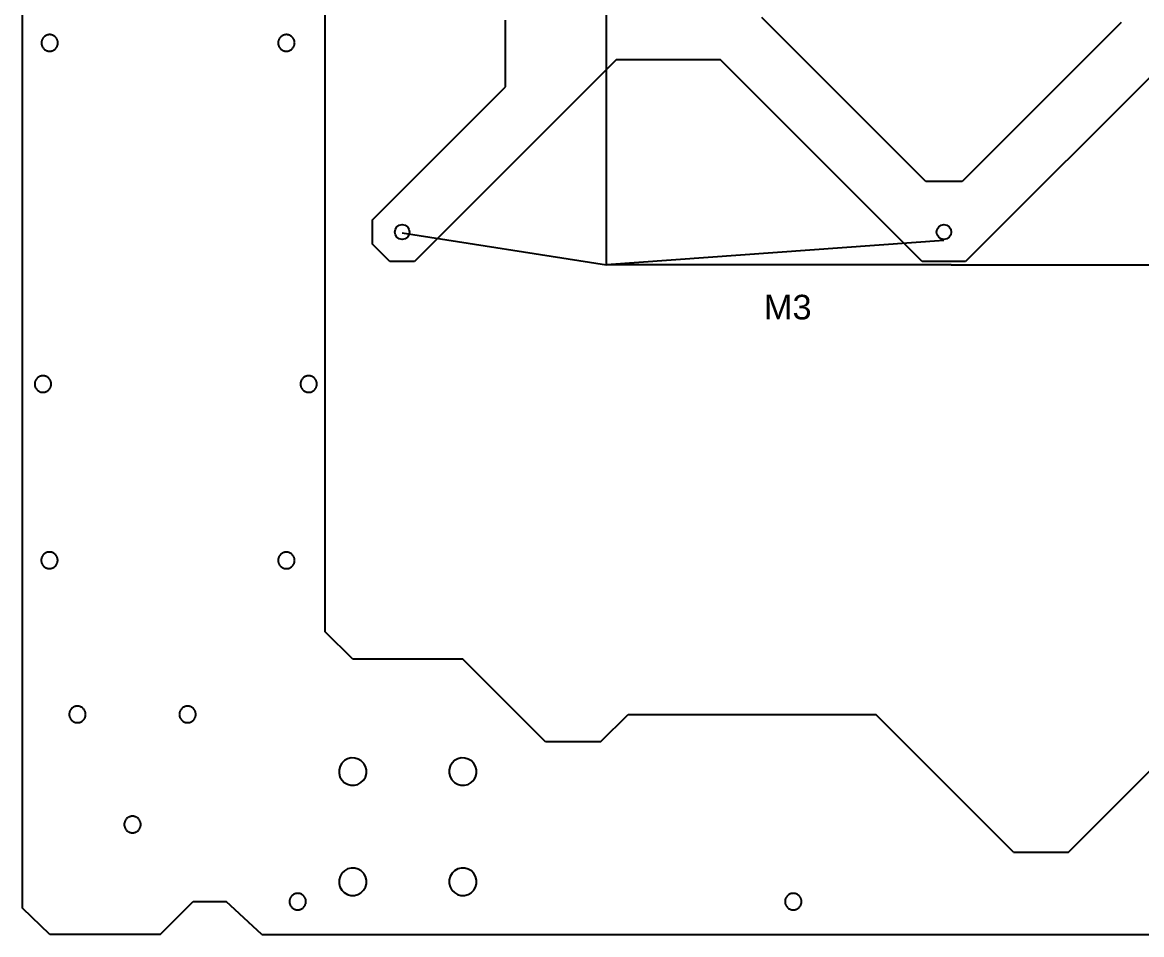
# Model space of a CAD drawing. Header units: millimetres. Extents: x -207 to 207, y -207 to 207.
# Drawn here: x -206.8 to 20.4, y -206.8 to -21.6 of the extents above; entities that cross this region are included whole.
import ezdxf

# ---------------------------------------------------------------- set-up
doc = ezdxf.new("R2010")
doc.units = ezdxf.units.MM
doc.layers.get('0').update_dxf_attribs({"true_color": 0xffffff})
doc.layers.add('diry a zavity', color=5, linetype='Continuous', lineweight=25, true_color=0x0000ff)
doc.layers.add('M3', color=3, linetype='Continuous', lineweight=25, true_color=0x00ff00)
doc.styles.add('textstyle12', font='standard')

msp = doc.modelspace()

# ---------------------------------------------------------------- linework, layer by layer
for p, q in [((-206.82, -201.44), (-206.82, 201.23)), ((-145.33, -145.33), (-145.33, 156.51)), ((-108.71, -34.67), (-108.71, -21.16)), ((-23.4, -53.89), (-56.71, -20.57)), ((16.29, -21.59), (-16.03, -53.9)), ((-202.73, -24.91), (-202.79, -25.01)), ((-202.68, -24.82), (-202.73, -24.91)), ((-202.61, -24.73), (-202.68, -24.82)), ((-202.54, -24.65), (-202.61, -24.73)), ((-202.47, -24.57), (-202.54, -24.65)), ((-202.39, -24.49), (-202.47, -24.57)), ((-202.3, -24.42), (-202.39, -24.49)), ((-202.21, -24.36), (-202.3, -24.42)), ((-202.12, -24.3), (-202.21, -24.36)), ((-202.02, -24.25), (-202.12, -24.3)), ((-201.92, -24.2), (-202.02, -24.25)), ((-201.82, -24.16), (-201.92, -24.2)), ((-201.72, -24.13), (-201.82, -24.16)), ((-201.61, -24.11), (-201.72, -24.13)), ((-201.5, -24.09), (-201.61, -24.11)), ((-201.39, -24.08), (-201.5, -24.09)), ((-201.28, -24.07), (-201.39, -24.08)), ((-201.17, -24.08), (-201.28, -24.07)), ((-201.06, -24.09), (-201.17, -24.08)), ((-200.96, -24.11), (-201.06, -24.09)), ((-200.85, -24.13), (-200.96, -24.11)), ((-200.74, -24.16), (-200.85, -24.13)), ((-200.64, -24.2), (-200.74, -24.16)), ((-200.54, -24.25), (-200.64, -24.2)), ((-200.44, -24.3), (-200.54, -24.25)), ((-200.35, -24.36), (-200.44, -24.3)), ((-200.26, -24.42), (-200.35, -24.36)), ((-200.18, -24.49), (-200.26, -24.42)), ((-200.1, -24.57), (-200.18, -24.49)), ((-200.02, -24.65), (-200.1, -24.57)), ((-199.95, -24.73), (-200.02, -24.65)), ((-199.89, -24.82), (-199.95, -24.73)), ((-199.83, -24.91), (-199.89, -24.82)), ((-199.78, -25.01), (-199.83, -24.91)), ((-154.66, -24.91), (-154.72, -25.01)), ((-154.61, -24.82), (-154.66, -24.91)), ((-154.54, -24.73), (-154.61, -24.82)), ((-154.47, -24.65), (-154.54, -24.73)), ((-154.4, -24.57), (-154.47, -24.65)), ((-154.32, -24.49), (-154.4, -24.57)), ((-154.23, -24.42), (-154.32, -24.49)), ((-154.14, -24.36), (-154.23, -24.42)), ((-154.05, -24.3), (-154.14, -24.36)), ((-153.95, -24.25), (-154.05, -24.3)), ((-153.85, -24.2), (-153.95, -24.25)), ((-153.75, -24.16), (-153.85, -24.2)), ((-153.65, -24.13), (-153.75, -24.16)), ((-153.54, -24.11), (-153.65, -24.13)), ((-153.43, -24.09), (-153.54, -24.11)), ((-153.32, -24.08), (-153.43, -24.09)), ((-153.21, -24.07), (-153.32, -24.08)), ((-153.1, -24.08), (-153.21, -24.07)), ((-152.99, -24.09), (-153.1, -24.08)), ((-152.88, -24.11), (-152.99, -24.09)), ((-152.78, -24.13), (-152.88, -24.11)), ((-152.67, -24.16), (-152.78, -24.13)), ((-152.57, -24.2), (-152.67, -24.16)), ((-152.47, -24.25), (-152.57, -24.2)), ((-152.37, -24.3), (-152.47, -24.25)), ((-152.28, -24.36), (-152.37, -24.3)), ((-152.19, -24.42), (-152.28, -24.36)), ((-152.11, -24.49), (-152.19, -24.42)), ((-152.03, -24.57), (-152.11, -24.49)), ((-151.95, -24.65), (-152.03, -24.57)), ((-151.88, -24.73), (-151.95, -24.65)), ((-151.82, -24.82), (-151.88, -24.73)), ((-151.76, -24.91), (-151.82, -24.82)), ((-151.71, -25.01), (-151.76, -24.91)), ((-202.95, -25.53), (-202.96, -25.64)), ((-202.96, -25.64), (-202.96, -25.75)), ((-202.96, -25.75), (-202.96, -25.86)), ((-202.96, -25.86), (-202.95, -25.97)), ((-202.93, -25.42), (-202.95, -25.53)), ((-202.95, -25.97), (-202.93, -26.08)), ((-202.9, -25.32), (-202.93, -25.42)), ((-202.93, -26.08), (-202.9, -26.19)), ((-202.87, -25.21), (-202.9, -25.32)), ((-202.9, -26.19), (-202.87, -26.29)), ((-202.83, -25.11), (-202.87, -25.21)), ((-202.87, -26.29), (-202.83, -26.39)), ((-202.79, -25.01), (-202.83, -25.11)), ((-202.83, -26.39), (-202.79, -26.49)), ((-202.79, -26.49), (-202.73, -26.59)), ((-202.73, -26.59), (-202.68, -26.68)), ((-202.68, -26.68), (-202.61, -26.77)), ((-202.61, -26.77), (-202.54, -26.86)), ((-202.54, -26.86), (-202.47, -26.94)), ((-202.47, -26.94), (-202.39, -27.01)), ((-202.39, -27.01), (-202.3, -27.08)), ((-202.3, -27.08), (-202.21, -27.15)), ((-202.21, -27.15), (-202.12, -27.2)), ((-202.12, -27.2), (-202.02, -27.26)), ((-202.02, -27.26), (-201.92, -27.3)), ((-200.64, -27.3), (-200.54, -27.26)), ((-200.54, -27.26), (-200.44, -27.2)), ((-200.44, -27.2), (-200.35, -27.15)), ((-200.35, -27.15), (-200.26, -27.08)), ((-200.26, -27.08), (-200.18, -27.01)), ((-200.18, -27.01), (-200.1, -26.94)), ((-200.1, -26.94), (-200.02, -26.86)), ((-200.02, -26.86), (-199.95, -26.77)), ((-199.95, -26.77), (-199.89, -26.68)), ((-199.89, -26.68), (-199.83, -26.59)), ((-199.83, -26.59), (-199.78, -26.49)), ((-199.73, -25.11), (-199.78, -25.01)), ((-199.78, -26.49), (-199.73, -26.39)), ((-199.69, -25.21), (-199.73, -25.11)), ((-199.73, -26.39), (-199.69, -26.29)), ((-199.66, -25.32), (-199.69, -25.21)), ((-199.69, -26.29), (-199.66, -26.19)), ((-199.64, -25.42), (-199.66, -25.32)), ((-199.66, -26.19), (-199.64, -26.08)), ((-199.62, -25.53), (-199.64, -25.42)), ((-199.64, -26.08), (-199.62, -25.97)), ((-199.61, -25.64), (-199.62, -25.53)), ((-199.62, -25.97), (-199.61, -25.86)), ((-199.61, -25.75), (-199.61, -25.64)), ((-199.61, -25.86), (-199.61, -25.75)), ((-154.88, -25.64), (-154.89, -25.75)), ((-154.89, -25.75), (-154.88, -25.86)), ((-154.87, -25.53), (-154.88, -25.64)), ((-154.88, -25.86), (-154.87, -25.97)), ((-154.86, -25.42), (-154.87, -25.53)), ((-154.87, -25.97), (-154.86, -26.08)), ((-154.83, -25.32), (-154.86, -25.42)), ((-154.86, -26.08), (-154.83, -26.19)), ((-154.8, -25.21), (-154.83, -25.32)), ((-154.83, -26.19), (-154.8, -26.29)), ((-154.76, -25.11), (-154.8, -25.21)), ((-154.8, -26.29), (-154.76, -26.39)), ((-154.72, -25.01), (-154.76, -25.11)), ((-154.76, -26.39), (-154.72, -26.49)), ((-154.72, -26.49), (-154.66, -26.59)), ((-154.66, -26.59), (-154.61, -26.68)), ((-154.61, -26.68), (-154.54, -26.77)), ((-154.54, -26.77), (-154.47, -26.86)), ((-154.47, -26.86), (-154.4, -26.94)), ((-154.4, -26.94), (-154.32, -27.01)), ((-154.32, -27.01), (-154.23, -27.08)), ((-154.23, -27.08), (-154.14, -27.15)), ((-154.14, -27.15), (-154.05, -27.2)), ((-154.05, -27.2), (-153.95, -27.26)), ((-153.95, -27.26), (-153.85, -27.3)), ((-152.57, -27.3), (-152.47, -27.26)), ((-152.47, -27.26), (-152.37, -27.2)), ((-152.37, -27.2), (-152.28, -27.15)), ((-152.28, -27.15), (-152.19, -27.08)), ((-152.19, -27.08), (-152.11, -27.01)), ((-152.11, -27.01), (-152.03, -26.94)), ((-152.03, -26.94), (-151.95, -26.86)), ((-151.95, -26.86), (-151.88, -26.77)), ((-151.88, -26.77), (-151.82, -26.68)), ((-151.82, -26.68), (-151.76, -26.59)), ((-151.76, -26.59), (-151.71, -26.49)), ((-151.66, -25.11), (-151.71, -25.01)), ((-151.71, -26.49), (-151.66, -26.39)), ((-151.62, -25.21), (-151.66, -25.11)), ((-151.66, -26.39), (-151.62, -26.29)), ((-151.59, -25.32), (-151.62, -25.21)), ((-151.62, -26.29), (-151.59, -26.19)), ((-151.57, -25.42), (-151.59, -25.32)), ((-151.59, -26.19), (-151.57, -26.08)), ((-151.55, -25.53), (-151.57, -25.42)), ((-151.57, -26.08), (-151.55, -25.97)), ((-151.54, -25.64), (-151.55, -25.53)), ((-151.55, -25.97), (-151.54, -25.86)), ((-151.53, -25.75), (-151.54, -25.64)), ((-151.54, -25.86), (-151.53, -25.75)), ((-201.92, -27.3), (-201.82, -27.34)), ((-201.82, -27.34), (-201.72, -27.37)), ((-201.72, -27.37), (-201.61, -27.4)), ((-201.61, -27.4), (-201.5, -27.41)), ((-201.5, -27.41), (-201.39, -27.42)), ((-201.39, -27.42), (-201.28, -27.43)), ((-201.28, -27.43), (-201.17, -27.42)), ((-201.17, -27.42), (-201.06, -27.41)), ((-201.06, -27.41), (-200.96, -27.4)), ((-200.96, -27.4), (-200.85, -27.37)), ((-200.85, -27.37), (-200.74, -27.34)), ((-200.74, -27.34), (-200.64, -27.3)), ((-153.85, -27.3), (-153.75, -27.34)), ((-153.75, -27.34), (-153.65, -27.37)), ((-153.65, -27.37), (-153.54, -27.4)), ((-153.54, -27.4), (-153.43, -27.41)), ((-153.43, -27.41), (-153.32, -27.42)), ((-153.32, -27.42), (-153.21, -27.43)), ((-153.21, -27.43), (-153.1, -27.42)), ((-153.1, -27.42), (-152.99, -27.41)), ((-152.99, -27.41), (-152.88, -27.4)), ((-152.88, -27.4), (-152.78, -27.37)), ((-152.78, -27.37), (-152.67, -27.34)), ((-152.67, -27.34), (-152.57, -27.3)), ((-86.23, -29.16), (-127.23, -70.16)), ((-65.11, -29.16), (-86.23, -29.16)), ((-24.11, -70.16), (-65.11, -29.16)), ((25.69, -29.16), (-15.31, -70.16)), ((-135.71, -61.67), (-108.71, -34.67)), ((-16.03, -53.9), (-23.4, -53.89)), ((-135.71, -66.64), (-135.71, -61.67)), ((-132.2, -70.16), (-135.71, -66.64)), ((-127.23, -70.16), (-132.2, -70.16)), ((-15.31, -70.16), (-24.11, -70.16)), ((-204.3, -94.81), (-204.31, -94.91)), ((-204.31, -94.91), (-204.31, -95.02)), ((-204.31, -95.02), (-204.31, -95.13)), ((-204.31, -95.13), (-204.3, -95.24)), ((-204.28, -94.7), (-204.3, -94.81)), ((-204.3, -95.24), (-204.28, -95.35)), ((-204.26, -94.59), (-204.28, -94.7)), ((-204.28, -95.35), (-204.26, -95.46)), ((-204.22, -94.49), (-204.26, -94.59)), ((-204.19, -94.38), (-204.22, -94.49)), ((-204.14, -94.28), (-204.19, -94.38)), ((-204.09, -94.19), (-204.14, -94.28)), ((-204.03, -94.09), (-204.09, -94.19)), ((-203.97, -94), (-204.03, -94.09)), ((-203.9, -93.92), (-203.97, -94)), ((-203.82, -93.84), (-203.9, -93.92)), ((-203.74, -93.76), (-203.82, -93.84)), ((-203.66, -93.69), (-203.74, -93.76)), ((-203.57, -93.63), (-203.66, -93.69)), ((-203.48, -93.57), (-203.57, -93.63)), ((-203.38, -93.52), (-203.48, -93.57)), ((-203.28, -93.48), (-203.38, -93.52)), ((-203.18, -93.44), (-203.28, -93.48)), ((-203.07, -93.4), (-203.18, -93.44)), ((-202.96, -93.38), (-203.07, -93.4)), ((-202.86, -93.36), (-202.96, -93.38)), ((-202.75, -93.35), (-202.86, -93.36)), ((-202.64, -93.35), (-202.75, -93.35)), ((-202.53, -93.35), (-202.64, -93.35)), ((-202.42, -93.36), (-202.53, -93.35)), ((-202.31, -93.38), (-202.42, -93.36)), ((-202.2, -93.4), (-202.31, -93.38)), ((-202.1, -93.44), (-202.2, -93.4)), ((-202, -93.48), (-202.1, -93.44)), ((-201.9, -93.52), (-202, -93.48)), ((-201.8, -93.57), (-201.9, -93.52)), ((-201.71, -93.63), (-201.8, -93.57)), ((-201.62, -93.69), (-201.71, -93.63)), ((-201.53, -93.76), (-201.62, -93.69)), ((-201.45, -93.84), (-201.53, -93.76)), ((-201.38, -93.92), (-201.45, -93.84)), ((-201.31, -94), (-201.38, -93.92)), ((-201.24, -94.09), (-201.31, -94)), ((-201.18, -94.19), (-201.24, -94.09)), ((-201.13, -94.28), (-201.18, -94.19)), ((-201.09, -94.38), (-201.13, -94.28)), ((-201.05, -94.49), (-201.09, -94.38)), ((-201.02, -94.59), (-201.05, -94.49)), ((-200.99, -94.7), (-201.02, -94.59)), ((-201.02, -95.46), (-200.99, -95.35)), ((-200.97, -94.81), (-200.99, -94.7)), ((-200.99, -95.35), (-200.97, -95.24)), ((-200.96, -94.91), (-200.97, -94.81)), ((-200.97, -95.24), (-200.96, -95.13)), ((-200.96, -95.02), (-200.96, -94.91)), ((-200.96, -95.13), (-200.96, -95.02)), ((-150.35, -94.81), (-150.36, -94.91)), ((-150.36, -94.91), (-150.36, -95.02)), ((-150.36, -95.02), (-150.36, -95.13)), ((-150.36, -95.13), (-150.35, -95.24)), ((-150.33, -94.7), (-150.35, -94.81)), ((-150.35, -95.24), (-150.33, -95.35)), ((-150.31, -94.59), (-150.33, -94.7)), ((-150.33, -95.35), (-150.31, -95.46)), ((-150.27, -94.49), (-150.31, -94.59)), ((-150.23, -94.38), (-150.27, -94.49)), ((-150.19, -94.28), (-150.23, -94.38)), ((-150.14, -94.19), (-150.19, -94.28)), ((-150.08, -94.09), (-150.14, -94.19)), ((-150.02, -94), (-150.08, -94.09)), ((-149.95, -93.92), (-150.02, -94)), ((-149.87, -93.84), (-149.95, -93.92)), ((-149.79, -93.76), (-149.87, -93.84)), ((-149.71, -93.69), (-149.79, -93.76)), ((-149.62, -93.63), (-149.71, -93.69)), ((-149.52, -93.57), (-149.62, -93.63)), ((-149.43, -93.52), (-149.52, -93.57)), ((-149.33, -93.48), (-149.43, -93.52)), ((-149.22, -93.44), (-149.33, -93.48)), ((-149.12, -93.4), (-149.22, -93.44)), ((-149.01, -93.38), (-149.12, -93.4)), ((-148.9, -93.36), (-149.01, -93.38)), ((-148.8, -93.35), (-148.9, -93.36)), ((-148.69, -93.35), (-148.8, -93.35)), ((-148.58, -93.35), (-148.69, -93.35)), ((-148.47, -93.36), (-148.58, -93.35)), ((-148.36, -93.38), (-148.47, -93.36)), ((-148.25, -93.4), (-148.36, -93.38)), ((-148.15, -93.44), (-148.25, -93.4)), ((-148.04, -93.48), (-148.15, -93.44)), ((-147.94, -93.52), (-148.04, -93.48)), ((-147.85, -93.57), (-147.94, -93.52)), ((-147.75, -93.63), (-147.85, -93.57)), ((-147.66, -93.69), (-147.75, -93.63)), ((-147.58, -93.76), (-147.66, -93.69)), ((-147.5, -93.84), (-147.58, -93.76)), ((-147.42, -93.92), (-147.5, -93.84)), ((-147.35, -94), (-147.42, -93.92)), ((-147.29, -94.09), (-147.35, -94)), ((-147.23, -94.19), (-147.29, -94.09)), ((-147.18, -94.28), (-147.23, -94.19)), ((-147.14, -94.38), (-147.18, -94.28)), ((-147.1, -94.49), (-147.14, -94.38)), ((-147.07, -94.59), (-147.1, -94.49)), ((-147.04, -94.7), (-147.07, -94.59)), ((-147.07, -95.46), (-147.04, -95.35)), ((-147.02, -94.81), (-147.04, -94.7)), ((-147.04, -95.35), (-147.02, -95.24)), ((-147.01, -94.91), (-147.02, -94.81)), ((-147.02, -95.24), (-147.01, -95.13)), ((-147.01, -95.02), (-147.01, -94.91)), ((-147.01, -95.13), (-147.01, -95.02)), ((-204.26, -95.46), (-204.22, -95.56)), ((-204.22, -95.56), (-204.19, -95.67)), ((-204.19, -95.67), (-204.14, -95.77)), ((-204.14, -95.77), (-204.09, -95.86)), ((-204.09, -95.86), (-204.03, -95.96)), ((-204.03, -95.96), (-203.97, -96.05)), ((-203.97, -96.05), (-203.9, -96.13)), ((-203.9, -96.13), (-203.82, -96.21)), ((-203.82, -96.21), (-203.74, -96.29)), ((-203.74, -96.29), (-203.66, -96.35)), ((-203.66, -96.35), (-203.57, -96.42)), ((-203.57, -96.42), (-203.48, -96.48)), ((-203.48, -96.48), (-203.38, -96.53)), ((-203.38, -96.53), (-203.28, -96.57)), ((-203.28, -96.57), (-203.18, -96.61)), ((-203.18, -96.61), (-203.07, -96.64)), ((-203.07, -96.64), (-202.96, -96.67)), ((-202.96, -96.67), (-202.86, -96.69)), ((-202.86, -96.69), (-202.75, -96.7)), ((-202.75, -96.7), (-202.64, -96.7)), ((-202.64, -96.7), (-202.53, -96.7)), ((-202.53, -96.7), (-202.42, -96.69)), ((-202.42, -96.69), (-202.31, -96.67)), ((-202.31, -96.67), (-202.2, -96.64)), ((-202.2, -96.64), (-202.1, -96.61)), ((-202.1, -96.61), (-202, -96.57)), ((-202, -96.57), (-201.9, -96.53)), ((-201.9, -96.53), (-201.8, -96.48)), ((-201.8, -96.48), (-201.71, -96.42)), ((-201.71, -96.42), (-201.62, -96.35)), ((-201.62, -96.35), (-201.53, -96.29)), ((-201.53, -96.29), (-201.45, -96.21)), ((-201.45, -96.21), (-201.38, -96.13)), ((-201.38, -96.13), (-201.31, -96.05)), ((-201.31, -96.05), (-201.24, -95.96)), ((-201.24, -95.96), (-201.18, -95.86)), ((-201.18, -95.86), (-201.13, -95.77)), ((-201.13, -95.77), (-201.09, -95.67)), ((-201.09, -95.67), (-201.05, -95.56)), ((-201.05, -95.56), (-201.02, -95.46)), ((-150.31, -95.46), (-150.27, -95.56)), ((-150.27, -95.56), (-150.23, -95.67)), ((-150.23, -95.67), (-150.19, -95.77)), ((-150.19, -95.77), (-150.14, -95.86)), ((-150.14, -95.86), (-150.08, -95.96)), ((-150.08, -95.96), (-150.02, -96.05)), ((-150.02, -96.05), (-149.95, -96.13)), ((-149.95, -96.13), (-149.87, -96.21)), ((-149.87, -96.21), (-149.79, -96.29)), ((-149.79, -96.29), (-149.71, -96.35)), ((-149.71, -96.35), (-149.62, -96.42)), ((-149.62, -96.42), (-149.52, -96.48)), ((-149.52, -96.48), (-149.43, -96.53)), ((-149.43, -96.53), (-149.33, -96.57)), ((-149.33, -96.57), (-149.22, -96.61)), ((-149.22, -96.61), (-149.12, -96.64)), ((-149.12, -96.64), (-149.01, -96.67)), ((-149.01, -96.67), (-148.9, -96.69)), ((-148.9, -96.69), (-148.8, -96.7)), ((-148.8, -96.7), (-148.69, -96.7)), ((-148.69, -96.7), (-148.58, -96.7)), ((-148.58, -96.7), (-148.47, -96.69)), ((-148.47, -96.69), (-148.36, -96.67)), ((-148.36, -96.67), (-148.25, -96.64)), ((-148.25, -96.64), (-148.15, -96.61)), ((-148.15, -96.61), (-148.04, -96.57)), ((-148.04, -96.57), (-147.94, -96.53)), ((-147.94, -96.53), (-147.85, -96.48)), ((-147.85, -96.48), (-147.75, -96.42)), ((-147.75, -96.42), (-147.66, -96.35)), ((-147.66, -96.35), (-147.58, -96.29)), ((-147.58, -96.29), (-147.5, -96.21)), ((-147.5, -96.21), (-147.42, -96.13)), ((-147.42, -96.13), (-147.35, -96.05)), ((-147.35, -96.05), (-147.29, -95.96)), ((-147.29, -95.96), (-147.23, -95.86)), ((-147.23, -95.86), (-147.18, -95.77)), ((-147.18, -95.77), (-147.14, -95.67)), ((-147.14, -95.67), (-147.1, -95.56)), ((-147.1, -95.56), (-147.07, -95.46)), ((-202.34, -129.48), (-202.43, -129.55)), ((-202.25, -129.41), (-202.34, -129.48)), ((-202.16, -129.36), (-202.25, -129.41)), ((-202.06, -129.3), (-202.16, -129.36)), ((-201.96, -129.26), (-202.06, -129.3)), ((-201.86, -129.22), (-201.96, -129.26)), ((-201.76, -129.19), (-201.86, -129.22)), ((-201.65, -129.16), (-201.76, -129.19)), ((-201.54, -129.15), (-201.65, -129.16)), ((-201.43, -129.13), (-201.54, -129.15)), ((-201.32, -129.13), (-201.43, -129.13)), ((-201.21, -129.13), (-201.32, -129.13)), ((-201.1, -129.15), (-201.21, -129.13)), ((-200.99, -129.16), (-201.1, -129.15)), ((-200.89, -129.19), (-200.99, -129.16)), ((-200.78, -129.22), (-200.89, -129.19)), ((-200.68, -129.26), (-200.78, -129.22)), ((-200.58, -129.3), (-200.68, -129.26)), ((-200.48, -129.36), (-200.58, -129.3)), ((-200.39, -129.41), (-200.48, -129.36)), ((-200.3, -129.48), (-200.39, -129.41)), ((-200.22, -129.55), (-200.3, -129.48)), ((-154.23, -129.51), (-154.32, -129.58)), ((-154.14, -129.44), (-154.23, -129.51)), ((-154.05, -129.38), (-154.14, -129.44)), ((-153.95, -129.33), (-154.05, -129.38)), ((-153.85, -129.29), (-153.95, -129.33)), ((-153.75, -129.25), (-153.85, -129.29)), ((-153.65, -129.22), (-153.75, -129.25)), ((-153.54, -129.19), (-153.65, -129.22)), ((-153.43, -129.17), (-153.54, -129.19)), ((-153.32, -129.16), (-153.43, -129.17)), ((-153.21, -129.16), (-153.32, -129.16)), ((-153.1, -129.16), (-153.21, -129.16)), ((-152.99, -129.17), (-153.1, -129.16)), ((-152.88, -129.19), (-152.99, -129.17)), ((-152.78, -129.22), (-152.88, -129.19)), ((-152.67, -129.25), (-152.78, -129.22)), ((-152.57, -129.29), (-152.67, -129.25)), ((-152.47, -129.33), (-152.57, -129.29)), ((-152.37, -129.38), (-152.47, -129.33)), ((-152.28, -129.44), (-152.37, -129.38)), ((-152.19, -129.51), (-152.28, -129.44)), ((-152.11, -129.58), (-152.19, -129.51)), ((-202.99, -130.7), (-203, -130.81)), ((-203, -130.81), (-202.99, -130.92)), ((-202.98, -130.59), (-202.99, -130.7)), ((-202.99, -130.92), (-202.98, -131.03)), ((-202.97, -130.48), (-202.98, -130.59)), ((-202.98, -131.03), (-202.97, -131.13)), ((-202.94, -130.37), (-202.97, -130.48)), ((-202.97, -131.13), (-202.94, -131.24)), ((-202.91, -130.27), (-202.94, -130.37)), ((-202.94, -131.24), (-202.91, -131.35)), ((-202.87, -130.17), (-202.91, -130.27)), ((-202.91, -131.35), (-202.87, -131.45)), ((-202.83, -130.07), (-202.87, -130.17)), ((-202.87, -131.45), (-202.83, -131.55)), ((-202.77, -129.97), (-202.83, -130.07)), ((-202.83, -131.55), (-202.77, -131.65)), ((-202.72, -129.88), (-202.77, -129.97)), ((-202.77, -131.65), (-202.72, -131.74)), ((-202.65, -129.79), (-202.72, -129.88)), ((-202.72, -131.74), (-202.65, -131.83)), ((-202.58, -129.7), (-202.65, -129.79)), ((-202.51, -129.62), (-202.58, -129.7)), ((-202.43, -129.55), (-202.51, -129.62)), ((-200.14, -129.62), (-200.22, -129.55)), ((-200.06, -129.7), (-200.14, -129.62)), ((-199.99, -129.79), (-200.06, -129.7)), ((-199.93, -129.88), (-199.99, -129.79)), ((-199.99, -131.83), (-199.93, -131.74)), ((-199.87, -129.97), (-199.93, -129.88)), ((-199.93, -131.74), (-199.87, -131.65)), ((-199.82, -130.07), (-199.87, -129.97)), ((-199.87, -131.65), (-199.82, -131.55)), ((-199.77, -130.17), (-199.82, -130.07)), ((-199.82, -131.55), (-199.77, -131.45)), ((-199.73, -130.27), (-199.77, -130.17)), ((-199.77, -131.45), (-199.73, -131.35)), ((-199.7, -130.37), (-199.73, -130.27)), ((-199.73, -131.35), (-199.7, -131.24)), ((-199.68, -130.48), (-199.7, -130.37)), ((-199.7, -131.24), (-199.68, -131.13)), ((-199.66, -130.59), (-199.68, -130.48)), ((-199.68, -131.13), (-199.66, -131.03)), ((-199.65, -130.7), (-199.66, -130.59)), ((-199.66, -131.03), (-199.65, -130.92)), ((-199.64, -130.81), (-199.65, -130.7)), ((-199.65, -130.92), (-199.64, -130.81)), ((-154.88, -130.73), (-154.89, -130.84)), ((-154.89, -130.84), (-154.88, -130.95)), ((-154.87, -130.62), (-154.88, -130.73)), ((-154.88, -130.95), (-154.87, -131.06)), ((-154.86, -130.51), (-154.87, -130.62)), ((-154.87, -131.06), (-154.86, -131.16)), ((-154.83, -130.4), (-154.86, -130.51)), ((-154.86, -131.16), (-154.83, -131.27)), ((-154.8, -130.3), (-154.83, -130.4)), ((-154.83, -131.27), (-154.8, -131.38)), ((-154.76, -130.2), (-154.8, -130.3)), ((-154.8, -131.38), (-154.76, -131.48)), ((-154.72, -130.1), (-154.76, -130.2)), ((-154.76, -131.48), (-154.72, -131.58)), ((-154.66, -130), (-154.72, -130.1)), ((-154.72, -131.58), (-154.66, -131.68)), ((-154.61, -129.91), (-154.66, -130)), ((-154.66, -131.68), (-154.61, -131.77)), ((-154.54, -129.82), (-154.61, -129.91)), ((-154.61, -131.77), (-154.54, -131.86)), ((-154.47, -129.73), (-154.54, -129.82)), ((-154.4, -129.65), (-154.47, -129.73)), ((-154.32, -129.58), (-154.4, -129.65)), ((-152.03, -129.65), (-152.11, -129.58)), ((-151.95, -129.73), (-152.03, -129.65)), ((-151.88, -129.82), (-151.95, -129.73)), ((-151.82, -129.91), (-151.88, -129.82)), ((-151.88, -131.86), (-151.82, -131.77)), ((-151.76, -130), (-151.82, -129.91)), ((-151.82, -131.77), (-151.76, -131.68)), ((-151.71, -130.1), (-151.76, -130)), ((-151.76, -131.68), (-151.71, -131.58)), ((-151.66, -130.2), (-151.71, -130.1)), ((-151.71, -131.58), (-151.66, -131.48)), ((-151.62, -130.3), (-151.66, -130.2)), ((-151.66, -131.48), (-151.62, -131.38)), ((-151.59, -130.4), (-151.62, -130.3)), ((-151.62, -131.38), (-151.59, -131.27)), ((-151.57, -130.51), (-151.59, -130.4)), ((-151.59, -131.27), (-151.57, -131.16)), ((-151.55, -130.62), (-151.57, -130.51)), ((-151.57, -131.16), (-151.55, -131.06)), ((-151.54, -130.73), (-151.55, -130.62)), ((-151.55, -131.06), (-151.54, -130.95)), ((-151.53, -130.84), (-151.54, -130.73)), ((-151.54, -130.95), (-151.53, -130.84)), ((-202.65, -131.83), (-202.58, -131.91)), ((-202.58, -131.91), (-202.51, -131.99)), ((-202.51, -131.99), (-202.43, -132.07)), ((-202.43, -132.07), (-202.34, -132.14)), ((-202.34, -132.14), (-202.25, -132.2)), ((-202.25, -132.2), (-202.16, -132.26)), ((-202.16, -132.26), (-202.06, -132.31)), ((-202.06, -132.31), (-201.96, -132.36)), ((-201.96, -132.36), (-201.86, -132.4)), ((-201.86, -132.4), (-201.76, -132.43)), ((-201.76, -132.43), (-201.65, -132.45)), ((-201.65, -132.45), (-201.54, -132.47)), ((-201.54, -132.47), (-201.43, -132.48)), ((-201.43, -132.48), (-201.32, -132.48)), ((-201.32, -132.48), (-201.21, -132.48)), ((-201.21, -132.48), (-201.1, -132.47)), ((-201.1, -132.47), (-200.99, -132.45)), ((-200.99, -132.45), (-200.89, -132.43)), ((-200.89, -132.43), (-200.78, -132.4)), ((-200.78, -132.4), (-200.68, -132.36)), ((-200.68, -132.36), (-200.58, -132.31)), ((-200.58, -132.31), (-200.48, -132.26)), ((-200.48, -132.26), (-200.39, -132.2)), ((-200.39, -132.2), (-200.3, -132.14)), ((-200.3, -132.14), (-200.22, -132.07)), ((-200.22, -132.07), (-200.14, -131.99)), ((-200.14, -131.99), (-200.06, -131.91)), ((-200.06, -131.91), (-199.99, -131.83)), ((-154.54, -131.86), (-154.47, -131.94)), ((-154.47, -131.94), (-154.4, -132.02)), ((-154.4, -132.02), (-154.32, -132.1)), ((-154.32, -132.1), (-154.23, -132.17)), ((-154.23, -132.17), (-154.14, -132.23)), ((-154.14, -132.23), (-154.05, -132.29)), ((-154.05, -132.29), (-153.95, -132.34)), ((-153.95, -132.34), (-153.85, -132.39)), ((-153.85, -132.39), (-153.75, -132.43)), ((-153.75, -132.43), (-153.65, -132.46)), ((-153.65, -132.46), (-153.54, -132.48)), ((-153.54, -132.48), (-153.43, -132.5)), ((-153.43, -132.5), (-153.32, -132.51)), ((-153.32, -132.51), (-153.21, -132.51)), ((-153.21, -132.51), (-153.1, -132.51)), ((-153.1, -132.51), (-152.99, -132.5)), ((-152.99, -132.5), (-152.88, -132.48)), ((-152.88, -132.48), (-152.78, -132.46)), ((-152.78, -132.46), (-152.67, -132.43)), ((-152.67, -132.43), (-152.57, -132.39)), ((-152.57, -132.39), (-152.47, -132.34)), ((-152.47, -132.34), (-152.37, -132.29)), ((-152.37, -132.29), (-152.28, -132.23)), ((-152.28, -132.23), (-152.19, -132.17)), ((-152.19, -132.17), (-152.11, -132.1)), ((-152.11, -132.1), (-152.03, -132.02)), ((-152.03, -132.02), (-151.95, -131.94)), ((-151.95, -131.94), (-151.88, -131.86)), ((-139.74, -150.92), (-145.33, -145.33)), ((-117.38, -150.92), (-139.74, -150.92)), ((-100.61, -167.69), (-117.38, -150.92)), ((-197.09, -161.26), (-197.14, -161.36)), ((-197.03, -161.17), (-197.09, -161.26)), ((-196.97, -161.08), (-197.03, -161.17)), ((-196.9, -160.99), (-196.97, -161.08)), ((-196.82, -160.91), (-196.9, -160.99)), ((-196.74, -160.84), (-196.82, -160.91)), ((-196.66, -160.77), (-196.74, -160.84)), ((-196.57, -160.71), (-196.66, -160.77)), ((-196.48, -160.65), (-196.57, -160.71)), ((-196.38, -160.6), (-196.48, -160.65)), ((-196.28, -160.55), (-196.38, -160.6)), ((-196.18, -160.51), (-196.28, -160.55)), ((-196.07, -160.48), (-196.18, -160.51)), ((-195.97, -160.46), (-196.07, -160.48)), ((-195.86, -160.44), (-195.97, -160.46)), ((-195.75, -160.43), (-195.86, -160.44)), ((-195.64, -160.42), (-195.75, -160.43)), ((-195.53, -160.43), (-195.64, -160.42)), ((-195.42, -160.44), (-195.53, -160.43)), ((-195.31, -160.46), (-195.42, -160.44)), ((-195.2, -160.48), (-195.31, -160.46)), ((-195.1, -160.51), (-195.2, -160.48)), ((-195, -160.55), (-195.1, -160.51)), ((-194.9, -160.6), (-195, -160.55)), ((-194.8, -160.65), (-194.9, -160.6)), ((-194.71, -160.71), (-194.8, -160.65)), ((-194.62, -160.77), (-194.71, -160.71)), ((-194.53, -160.84), (-194.62, -160.77)), ((-194.45, -160.91), (-194.53, -160.84)), ((-194.38, -160.99), (-194.45, -160.91)), ((-194.31, -161.08), (-194.38, -160.99)), ((-194.24, -161.17), (-194.31, -161.08)), ((-194.19, -161.26), (-194.24, -161.17)), ((-194.13, -161.36), (-194.19, -161.26)), ((-174.73, -161.26), (-174.78, -161.36)), ((-174.67, -161.17), (-174.73, -161.26)), ((-174.61, -161.08), (-174.67, -161.17)), ((-174.54, -160.99), (-174.61, -161.08)), ((-174.47, -160.91), (-174.54, -160.99)), ((-174.39, -160.84), (-174.47, -160.91)), ((-174.3, -160.77), (-174.39, -160.84)), ((-174.21, -160.71), (-174.3, -160.77)), ((-174.12, -160.65), (-174.21, -160.71)), ((-174.02, -160.6), (-174.12, -160.65)), ((-173.92, -160.55), (-174.02, -160.6)), ((-173.82, -160.51), (-173.92, -160.55)), ((-173.71, -160.48), (-173.82, -160.51)), ((-173.61, -160.46), (-173.71, -160.48)), ((-173.5, -160.44), (-173.61, -160.46)), ((-173.39, -160.43), (-173.5, -160.44)), ((-173.28, -160.42), (-173.39, -160.43)), ((-173.17, -160.43), (-173.28, -160.42)), ((-173.06, -160.44), (-173.17, -160.43)), ((-172.95, -160.46), (-173.06, -160.44)), ((-172.85, -160.48), (-172.95, -160.46)), ((-172.74, -160.51), (-172.85, -160.48)), ((-172.64, -160.55), (-172.74, -160.51)), ((-172.54, -160.6), (-172.64, -160.55)), ((-172.44, -160.65), (-172.54, -160.6)), ((-172.35, -160.71), (-172.44, -160.65)), ((-172.26, -160.77), (-172.35, -160.71)), ((-172.17, -160.84), (-172.26, -160.77)), ((-172.09, -160.91), (-172.17, -160.84)), ((-172.02, -160.99), (-172.09, -160.91)), ((-171.95, -161.08), (-172.02, -160.99)), ((-171.89, -161.17), (-171.95, -161.08)), ((-171.83, -161.26), (-171.89, -161.17)), ((-171.78, -161.36), (-171.83, -161.26)), ((-197.31, -161.99), (-197.32, -162.1)), ((-197.32, -162.1), (-197.31, -162.21)), ((-197.3, -161.88), (-197.31, -161.99)), ((-197.31, -162.21), (-197.3, -162.32)), ((-197.28, -161.77), (-197.3, -161.88)), ((-197.3, -162.32), (-197.28, -162.43)), ((-197.26, -161.67), (-197.28, -161.77)), ((-197.28, -162.43), (-197.26, -162.53)), ((-197.23, -161.56), (-197.26, -161.67)), ((-197.26, -162.53), (-197.23, -162.64)), ((-197.19, -161.46), (-197.23, -161.56)), ((-197.23, -162.64), (-197.19, -162.74)), ((-197.14, -161.36), (-197.19, -161.46)), ((-197.19, -162.74), (-197.14, -162.84)), ((-197.14, -162.84), (-197.09, -162.94)), ((-197.09, -162.94), (-197.03, -163.03)), ((-197.03, -163.03), (-196.97, -163.12)), ((-196.97, -163.12), (-196.9, -163.21)), ((-196.9, -163.21), (-196.82, -163.29)), ((-196.82, -163.29), (-196.74, -163.36)), ((-196.74, -163.36), (-196.66, -163.43)), ((-196.66, -163.43), (-196.57, -163.49)), ((-196.57, -163.49), (-196.48, -163.55)), ((-196.48, -163.55), (-196.38, -163.6)), ((-196.38, -163.6), (-196.28, -163.65)), ((-195, -163.65), (-194.9, -163.6)), ((-194.9, -163.6), (-194.8, -163.55)), ((-194.8, -163.55), (-194.71, -163.49)), ((-194.71, -163.49), (-194.62, -163.43)), ((-194.62, -163.43), (-194.53, -163.36)), ((-194.53, -163.36), (-194.45, -163.29)), ((-194.45, -163.29), (-194.38, -163.21)), ((-194.38, -163.21), (-194.31, -163.12)), ((-194.31, -163.12), (-194.24, -163.03)), ((-194.24, -163.03), (-194.19, -162.94)), ((-194.19, -162.94), (-194.13, -162.84)), ((-194.09, -161.46), (-194.13, -161.36)), ((-194.13, -162.84), (-194.09, -162.74)), ((-194.05, -161.56), (-194.09, -161.46)), ((-194.09, -162.74), (-194.05, -162.64)), ((-194.02, -161.67), (-194.05, -161.56)), ((-194.05, -162.64), (-194.02, -162.53)), ((-193.99, -161.77), (-194.02, -161.67)), ((-194.02, -162.53), (-193.99, -162.43)), ((-193.98, -161.88), (-193.99, -161.77)), ((-193.99, -162.43), (-193.98, -162.32)), ((-193.97, -161.99), (-193.98, -161.88)), ((-193.98, -162.32), (-193.97, -162.21)), ((-193.96, -162.1), (-193.97, -161.99)), ((-193.97, -162.21), (-193.96, -162.1)), ((-174.95, -161.99), (-174.96, -162.1)), ((-174.96, -162.1), (-174.95, -162.21)), ((-174.94, -161.88), (-174.95, -161.99)), ((-174.95, -162.21), (-174.94, -162.32)), ((-174.92, -161.77), (-174.94, -161.88)), ((-174.94, -162.32), (-174.92, -162.43)), ((-174.9, -161.67), (-174.92, -161.77)), ((-174.92, -162.43), (-174.9, -162.53)), ((-174.87, -161.56), (-174.9, -161.67)), ((-174.9, -162.53), (-174.87, -162.64)), ((-174.83, -161.46), (-174.87, -161.56)), ((-174.87, -162.64), (-174.83, -162.74)), ((-174.78, -161.36), (-174.83, -161.46)), ((-174.83, -162.74), (-174.78, -162.84)), ((-174.78, -162.84), (-174.73, -162.94)), ((-174.73, -162.94), (-174.67, -163.03)), ((-174.67, -163.03), (-174.61, -163.12)), ((-174.61, -163.12), (-174.54, -163.21)), ((-174.54, -163.21), (-174.47, -163.29)), ((-174.47, -163.29), (-174.39, -163.36)), ((-174.39, -163.36), (-174.3, -163.43)), ((-174.3, -163.43), (-174.21, -163.49)), ((-174.21, -163.49), (-174.12, -163.55)), ((-174.12, -163.55), (-174.02, -163.6)), ((-174.02, -163.6), (-173.92, -163.65)), ((-172.64, -163.65), (-172.54, -163.6)), ((-172.54, -163.6), (-172.44, -163.55)), ((-172.44, -163.55), (-172.35, -163.49)), ((-172.35, -163.49), (-172.26, -163.43)), ((-172.26, -163.43), (-172.17, -163.36)), ((-172.17, -163.36), (-172.09, -163.29)), ((-172.09, -163.29), (-172.02, -163.21)), ((-172.02, -163.21), (-171.95, -163.12)), ((-171.95, -163.12), (-171.89, -163.03)), ((-171.89, -163.03), (-171.83, -162.94)), ((-171.83, -162.94), (-171.78, -162.84)), ((-171.73, -161.46), (-171.78, -161.36)), ((-171.78, -162.84), (-171.73, -162.74)), ((-171.69, -161.56), (-171.73, -161.46)), ((-171.73, -162.74), (-171.69, -162.64)), ((-171.66, -161.67), (-171.69, -161.56)), ((-171.69, -162.64), (-171.66, -162.53)), ((-171.64, -161.77), (-171.66, -161.67)), ((-171.66, -162.53), (-171.64, -162.43)), ((-171.62, -161.88), (-171.64, -161.77)), ((-171.64, -162.43), (-171.62, -162.32)), ((-171.61, -161.99), (-171.62, -161.88)), ((-171.62, -162.32), (-171.61, -162.21)), ((-171.6, -162.1), (-171.61, -161.99)), ((-171.61, -162.21), (-171.6, -162.1)), ((-89.43, -167.69), (-83.85, -162.1)), ((-83.85, -162.1), (-33.54, -162.1)), ((-5.59, -190.05), (-33.54, -162.1)), ((5.59, -190.05), (33.54, -162.1)), ((-196.28, -163.65), (-196.18, -163.69)), ((-196.18, -163.69), (-196.07, -163.72)), ((-196.07, -163.72), (-195.97, -163.75)), ((-195.97, -163.75), (-195.86, -163.76)), ((-195.86, -163.76), (-195.75, -163.77)), ((-195.75, -163.77), (-195.64, -163.78)), ((-195.64, -163.78), (-195.53, -163.77)), ((-195.53, -163.77), (-195.42, -163.76)), ((-195.42, -163.76), (-195.31, -163.75)), ((-195.31, -163.75), (-195.2, -163.72)), ((-195.2, -163.72), (-195.1, -163.69)), ((-195.1, -163.69), (-195, -163.65)), ((-173.92, -163.65), (-173.82, -163.69)), ((-173.82, -163.69), (-173.71, -163.72)), ((-173.71, -163.72), (-173.61, -163.75)), ((-173.61, -163.75), (-173.5, -163.76)), ((-173.5, -163.76), (-173.39, -163.77)), ((-173.39, -163.77), (-173.28, -163.78)), ((-173.28, -163.78), (-173.17, -163.77)), ((-173.17, -163.77), (-173.06, -163.76)), ((-173.06, -163.76), (-172.95, -163.75)), ((-172.95, -163.75), (-172.85, -163.72)), ((-172.85, -163.72), (-172.74, -163.69)), ((-172.74, -163.69), (-172.64, -163.65)), ((-89.43, -167.69), (-100.61, -167.69)), ((-142.31, -172.63), (-142.51, -173.33)), ((-141.94, -172), (-142.31, -172.63)), ((-141.42, -171.49), (-141.94, -172)), ((-140.78, -171.13), (-141.42, -171.49)), ((-140.08, -170.95), (-140.78, -171.13)), ((-139.35, -170.96), (-140.08, -170.95)), ((-138.64, -171.16), (-139.35, -170.96)), ((-138.02, -171.53), (-138.64, -171.16)), ((-137.51, -172.05), (-138.02, -171.53)), ((-137.15, -172.69), (-137.51, -172.05)), ((-136.97, -173.39), (-137.15, -172.69)), ((-119.95, -172.63), (-120.15, -173.33)), ((-119.58, -172), (-119.95, -172.63)), ((-119.06, -171.49), (-119.58, -172)), ((-118.42, -171.13), (-119.06, -171.49)), ((-117.72, -170.95), (-118.42, -171.13)), ((-116.99, -170.96), (-117.72, -170.95)), ((-116.29, -171.16), (-116.99, -170.96)), ((-115.66, -171.53), (-116.29, -171.16)), ((-115.15, -172.05), (-115.66, -171.53)), ((-114.79, -172.69), (-115.15, -172.05)), ((-114.61, -173.39), (-114.79, -172.69)), ((-142.51, -173.33), (-142.52, -174.06)), ((-142.52, -174.06), (-142.34, -174.77)), ((-142.34, -174.77), (-141.98, -175.4)), ((-137.54, -175.45), (-137.17, -174.83)), ((-137.17, -174.83), (-136.98, -174.12)), ((-136.98, -174.12), (-136.97, -173.39)), ((-120.15, -173.33), (-120.16, -174.06)), ((-120.16, -174.06), (-119.98, -174.77)), ((-119.98, -174.77), (-119.62, -175.4)), ((-115.18, -175.45), (-114.81, -174.83)), ((-114.81, -174.83), (-114.62, -174.12)), ((-114.62, -174.12), (-114.61, -173.39)), ((-141.98, -175.4), (-141.47, -175.93)), ((-141.47, -175.93), (-140.84, -176.3)), ((-140.84, -176.3), (-140.14, -176.49)), ((-140.14, -176.49), (-139.41, -176.5)), ((-139.41, -176.5), (-138.7, -176.32)), ((-138.7, -176.32), (-138.07, -175.96)), ((-138.07, -175.96), (-137.54, -175.45)), ((-119.62, -175.4), (-119.11, -175.93)), ((-119.11, -175.93), (-118.48, -176.3)), ((-118.48, -176.3), (-117.78, -176.49)), ((-117.78, -176.49), (-117.05, -176.5)), ((-117.05, -176.5), (-116.34, -176.32)), ((-116.34, -176.32), (-115.71, -175.96)), ((-115.71, -175.96), (-115.18, -175.45)), ((-186.08, -184.03), (-186.1, -184.13)), ((-186.05, -183.92), (-186.08, -184.03)), ((-186.01, -183.82), (-186.05, -183.92)), ((-185.96, -183.72), (-186.01, -183.82)), ((-185.91, -183.62), (-185.96, -183.72)), ((-185.85, -183.53), (-185.91, -183.62)), ((-185.79, -183.44), (-185.85, -183.53)), ((-185.72, -183.35), (-185.79, -183.44)), ((-185.65, -183.27), (-185.72, -183.35)), ((-185.56, -183.2), (-185.65, -183.27)), ((-185.48, -183.13), (-185.56, -183.2)), ((-185.39, -183.06), (-185.48, -183.13)), ((-185.3, -183.01), (-185.39, -183.06)), ((-185.2, -182.96), (-185.3, -183.01)), ((-185.1, -182.91), (-185.2, -182.96)), ((-185, -182.87), (-185.1, -182.91)), ((-184.89, -182.84), (-185, -182.87)), ((-184.79, -182.81), (-184.89, -182.84)), ((-184.68, -182.8), (-184.79, -182.81)), ((-184.57, -182.79), (-184.68, -182.8)), ((-184.46, -182.78), (-184.57, -182.79)), ((-184.35, -182.79), (-184.46, -182.78)), ((-184.24, -182.8), (-184.35, -182.79)), ((-184.13, -182.81), (-184.24, -182.8)), ((-184.03, -182.84), (-184.13, -182.81)), ((-183.92, -182.87), (-184.03, -182.84)), ((-183.82, -182.91), (-183.92, -182.87)), ((-183.72, -182.96), (-183.82, -182.91)), ((-183.62, -183.01), (-183.72, -182.96)), ((-183.53, -183.06), (-183.62, -183.01)), ((-183.44, -183.13), (-183.53, -183.06)), ((-183.35, -183.2), (-183.44, -183.13)), ((-183.27, -183.27), (-183.35, -183.2)), ((-183.2, -183.35), (-183.27, -183.27)), ((-183.13, -183.44), (-183.2, -183.35)), ((-183.06, -183.53), (-183.13, -183.44)), ((-183.01, -183.62), (-183.06, -183.53)), ((-182.96, -183.72), (-183.01, -183.62)), ((-182.91, -183.82), (-182.96, -183.72)), ((-182.87, -183.92), (-182.91, -183.82)), ((-182.84, -184.03), (-182.87, -183.92)), ((-182.81, -184.13), (-182.84, -184.03)), ((-186.13, -184.35), (-186.14, -184.46)), ((-186.14, -184.46), (-186.13, -184.57)), ((-186.12, -184.24), (-186.13, -184.35)), ((-186.13, -184.57), (-186.12, -184.68)), ((-186.1, -184.13), (-186.12, -184.24)), ((-186.12, -184.68), (-186.1, -184.79)), ((-186.1, -184.79), (-186.08, -184.89)), ((-186.08, -184.89), (-186.05, -185)), ((-186.05, -185), (-186.01, -185.1)), ((-186.01, -185.1), (-185.96, -185.2)), ((-185.96, -185.2), (-185.91, -185.3)), ((-185.91, -185.3), (-185.85, -185.39)), ((-185.85, -185.39), (-185.79, -185.48)), ((-185.79, -185.48), (-185.72, -185.56)), ((-185.72, -185.56), (-185.65, -185.65)), ((-185.65, -185.65), (-185.56, -185.72)), ((-185.56, -185.72), (-185.48, -185.79)), ((-185.48, -185.79), (-185.39, -185.85)), ((-185.39, -185.85), (-185.3, -185.91)), ((-185.3, -185.91), (-185.2, -185.96)), ((-185.2, -185.96), (-185.1, -186.01)), ((-185.1, -186.01), (-185, -186.05)), ((-185, -186.05), (-184.89, -186.08)), ((-184.89, -186.08), (-184.79, -186.1)), ((-184.79, -186.1), (-184.68, -186.12)), ((-184.68, -186.12), (-184.57, -186.13)), ((-184.57, -186.13), (-184.46, -186.14)), ((-184.46, -186.14), (-184.35, -186.13)), ((-184.35, -186.13), (-184.24, -186.12)), ((-184.24, -186.12), (-184.13, -186.1)), ((-184.13, -186.1), (-184.03, -186.08)), ((-184.03, -186.08), (-183.92, -186.05)), ((-183.92, -186.05), (-183.82, -186.01)), ((-183.82, -186.01), (-183.72, -185.96)), ((-183.72, -185.96), (-183.62, -185.91)), ((-183.62, -185.91), (-183.53, -185.85)), ((-183.53, -185.85), (-183.44, -185.79)), ((-183.44, -185.79), (-183.35, -185.72)), ((-183.35, -185.72), (-183.27, -185.65)), ((-183.27, -185.65), (-183.2, -185.56)), ((-183.2, -185.56), (-183.13, -185.48)), ((-183.13, -185.48), (-183.06, -185.39)), ((-183.06, -185.39), (-183.01, -185.3)), ((-183.01, -185.3), (-182.96, -185.2)), ((-182.96, -185.2), (-182.91, -185.1)), ((-182.91, -185.1), (-182.87, -185)), ((-182.87, -185), (-182.84, -184.89)), ((-182.84, -184.89), (-182.81, -184.79)), ((-182.8, -184.24), (-182.81, -184.13)), ((-182.81, -184.79), (-182.8, -184.68)), ((-182.79, -184.35), (-182.8, -184.24)), ((-182.8, -184.68), (-182.79, -184.57)), ((-182.78, -184.46), (-182.79, -184.35)), ((-182.79, -184.57), (-182.78, -184.46)), ((-5.59, -190.05), (5.59, -190.05)), ((-142.31, -194.99), (-142.51, -195.69)), ((-141.94, -194.36), (-142.31, -194.99)), ((-141.42, -193.85), (-141.94, -194.36)), ((-140.78, -193.49), (-141.42, -193.85)), ((-140.08, -193.31), (-140.78, -193.49)), ((-139.35, -193.32), (-140.08, -193.31)), ((-138.64, -193.52), (-139.35, -193.32)), ((-138.02, -193.89), (-138.64, -193.52)), ((-137.51, -194.41), (-138.02, -193.89)), ((-137.15, -195.04), (-137.51, -194.41)), ((-136.97, -195.75), (-137.15, -195.04)), ((-119.95, -194.99), (-120.15, -195.69)), ((-119.58, -194.36), (-119.95, -194.99)), ((-119.06, -193.85), (-119.58, -194.36)), ((-118.42, -193.49), (-119.06, -193.85)), ((-117.72, -193.31), (-118.42, -193.49)), ((-116.99, -193.32), (-117.72, -193.31)), ((-116.29, -193.52), (-116.99, -193.32)), ((-115.66, -193.89), (-116.29, -193.52)), ((-115.15, -194.41), (-115.66, -193.89)), ((-114.79, -195.04), (-115.15, -194.41)), ((-114.61, -195.75), (-114.79, -195.04)), ((-142.51, -195.69), (-142.52, -196.42)), ((-142.52, -196.42), (-142.34, -197.13)), ((-142.34, -197.13), (-141.98, -197.76)), ((-137.54, -197.81), (-137.17, -197.18)), ((-137.17, -197.18), (-136.98, -196.48)), ((-136.98, -196.48), (-136.97, -195.75)), ((-120.15, -195.69), (-120.16, -196.42)), ((-120.16, -196.42), (-119.98, -197.13)), ((-119.98, -197.13), (-119.62, -197.76)), ((-115.18, -197.81), (-114.81, -197.18)), ((-114.81, -197.18), (-114.62, -196.48)), ((-114.62, -196.48), (-114.61, -195.75)), ((-152.58, -199.89), (-152.59, -200)), ((-152.57, -199.78), (-152.58, -199.89)), ((-152.54, -199.68), (-152.57, -199.78)), ((-152.51, -199.57), (-152.54, -199.68)), ((-152.47, -199.47), (-152.51, -199.57)), ((-152.43, -199.37), (-152.47, -199.47)), ((-152.37, -199.27), (-152.43, -199.37)), ((-152.32, -199.18), (-152.37, -199.27)), ((-152.25, -199.09), (-152.32, -199.18)), ((-152.18, -199), (-152.25, -199.09)), ((-152.11, -198.92), (-152.18, -199)), ((-152.03, -198.85), (-152.11, -198.92)), ((-151.94, -198.78), (-152.03, -198.85)), ((-151.85, -198.72), (-151.94, -198.78)), ((-151.76, -198.66), (-151.85, -198.72)), ((-151.66, -198.61), (-151.76, -198.66)), ((-151.56, -198.56), (-151.66, -198.61)), ((-151.46, -198.52), (-151.56, -198.56)), ((-151.36, -198.49), (-151.46, -198.52)), ((-151.25, -198.47), (-151.36, -198.49)), ((-151.14, -198.45), (-151.25, -198.47)), ((-151.03, -198.44), (-151.14, -198.45)), ((-150.92, -198.43), (-151.03, -198.44)), ((-150.81, -198.44), (-150.92, -198.43)), ((-150.7, -198.45), (-150.81, -198.44)), ((-150.59, -198.47), (-150.7, -198.45)), ((-150.49, -198.49), (-150.59, -198.47)), ((-150.38, -198.52), (-150.49, -198.49)), ((-150.28, -198.56), (-150.38, -198.52)), ((-150.18, -198.61), (-150.28, -198.56)), ((-150.08, -198.66), (-150.18, -198.61)), ((-149.99, -198.72), (-150.08, -198.66)), ((-149.9, -198.78), (-149.99, -198.72)), ((-149.82, -198.85), (-149.9, -198.78)), ((-149.74, -198.92), (-149.82, -198.85)), ((-149.66, -199), (-149.74, -198.92)), ((-149.59, -199.09), (-149.66, -199)), ((-149.53, -199.18), (-149.59, -199.09)), ((-149.47, -199.27), (-149.53, -199.18)), ((-149.42, -199.37), (-149.47, -199.27)), ((-149.37, -199.47), (-149.42, -199.37)), ((-149.33, -199.57), (-149.37, -199.47)), ((-149.3, -199.68), (-149.33, -199.57)), ((-149.28, -199.78), (-149.3, -199.68)), ((-149.26, -199.89), (-149.28, -199.78)), ((-149.25, -200), (-149.26, -199.89)), ((-141.98, -197.76), (-141.47, -198.28)), ((-141.47, -198.28), (-140.84, -198.66)), ((-140.84, -198.66), (-140.14, -198.85)), ((-140.14, -198.85), (-139.41, -198.86)), ((-139.41, -198.86), (-138.7, -198.68)), ((-138.7, -198.68), (-138.07, -198.32)), ((-138.07, -198.32), (-137.54, -197.81)), ((-119.62, -197.76), (-119.11, -198.28)), ((-119.11, -198.28), (-118.48, -198.66)), ((-118.48, -198.66), (-117.78, -198.85)), ((-117.78, -198.85), (-117.05, -198.86)), ((-117.05, -198.86), (-116.34, -198.68)), ((-116.34, -198.68), (-115.71, -198.32)), ((-115.71, -198.32), (-115.18, -197.81)), ((-51.97, -199.89), (-51.98, -200)), ((-51.95, -199.78), (-51.97, -199.89)), ((-51.93, -199.68), (-51.95, -199.78)), ((-51.89, -199.57), (-51.93, -199.68)), ((-51.86, -199.47), (-51.89, -199.57)), ((-51.81, -199.37), (-51.86, -199.47)), ((-51.76, -199.27), (-51.81, -199.37)), ((-51.7, -199.18), (-51.76, -199.27)), ((-51.64, -199.09), (-51.7, -199.18)), ((-51.57, -199), (-51.64, -199.09)), ((-51.49, -198.92), (-51.57, -199)), ((-51.41, -198.85), (-51.49, -198.92)), ((-51.33, -198.78), (-51.41, -198.85)), ((-51.24, -198.72), (-51.33, -198.78)), ((-51.15, -198.66), (-51.24, -198.72)), ((-51.05, -198.61), (-51.15, -198.66)), ((-50.95, -198.56), (-51.05, -198.61)), ((-50.85, -198.52), (-50.95, -198.56)), ((-50.74, -198.49), (-50.85, -198.52)), ((-50.63, -198.47), (-50.74, -198.49)), ((-50.53, -198.45), (-50.63, -198.47)), ((-50.42, -198.44), (-50.53, -198.45)), ((-50.31, -198.43), (-50.42, -198.44)), ((-50.2, -198.44), (-50.31, -198.43)), ((-50.09, -198.45), (-50.2, -198.44)), ((-49.98, -198.47), (-50.09, -198.45)), ((-49.87, -198.49), (-49.98, -198.47)), ((-49.77, -198.52), (-49.87, -198.49)), ((-49.67, -198.56), (-49.77, -198.52)), ((-49.57, -198.61), (-49.67, -198.56)), ((-49.47, -198.66), (-49.57, -198.61)), ((-49.38, -198.72), (-49.47, -198.66)), ((-49.29, -198.78), (-49.38, -198.72)), ((-49.2, -198.85), (-49.29, -198.78)), ((-49.12, -198.92), (-49.2, -198.85)), ((-49.05, -199), (-49.12, -198.92)), ((-48.98, -199.09), (-49.05, -199)), ((-48.91, -199.18), (-48.98, -199.09)), ((-48.85, -199.27), (-48.91, -199.18)), ((-48.8, -199.37), (-48.85, -199.27)), ((-48.76, -199.47), (-48.8, -199.37)), ((-48.72, -199.57), (-48.76, -199.47)), ((-48.69, -199.68), (-48.72, -199.57)), ((-48.66, -199.78), (-48.69, -199.68)), ((-48.64, -199.89), (-48.66, -199.78)), ((-48.63, -200), (-48.64, -199.89)), ((-201.23, -206.82), (-206.82, -201.44)), ((-178.87, -206.82), (-172.16, -200.11)), ((-172.16, -200.11), (-165.45, -200.11)), ((-158.2, -206.82), (-165.45, -200.11)), ((-152.59, -200), (-152.6, -200.11)), ((-152.6, -200.11), (-152.59, -200.22)), ((-152.59, -200.22), (-152.58, -200.33)), ((-152.58, -200.33), (-152.57, -200.44)), ((-152.57, -200.44), (-152.54, -200.54)), ((-152.54, -200.54), (-152.51, -200.65)), ((-152.51, -200.65), (-152.47, -200.75)), ((-152.47, -200.75), (-152.43, -200.85)), ((-152.43, -200.85), (-152.37, -200.95)), ((-152.37, -200.95), (-152.32, -201.04)), ((-152.32, -201.04), (-152.25, -201.13)), ((-152.25, -201.13), (-152.18, -201.22)), ((-152.18, -201.22), (-152.11, -201.3)), ((-152.11, -201.3), (-152.03, -201.37)), ((-152.03, -201.37), (-151.94, -201.44)), ((-151.94, -201.44), (-151.85, -201.5)), ((-151.85, -201.5), (-151.76, -201.56)), ((-151.76, -201.56), (-151.66, -201.61)), ((-151.66, -201.61), (-151.56, -201.66)), ((-151.56, -201.66), (-151.46, -201.7)), ((-151.46, -201.7), (-151.36, -201.73)), ((-151.36, -201.73), (-151.25, -201.76)), ((-151.25, -201.76), (-151.14, -201.77)), ((-151.14, -201.77), (-151.03, -201.78)), ((-151.03, -201.78), (-150.92, -201.79)), ((-150.92, -201.79), (-150.81, -201.78)), ((-150.81, -201.78), (-150.7, -201.77)), ((-150.7, -201.77), (-150.59, -201.76)), ((-150.59, -201.76), (-150.49, -201.73)), ((-150.49, -201.73), (-150.38, -201.7)), ((-150.38, -201.7), (-150.28, -201.66)), ((-150.28, -201.66), (-150.18, -201.61)), ((-150.18, -201.61), (-150.08, -201.56)), ((-150.08, -201.56), (-149.99, -201.5)), ((-149.99, -201.5), (-149.9, -201.44)), ((-149.9, -201.44), (-149.82, -201.37)), ((-149.82, -201.37), (-149.74, -201.3)), ((-149.74, -201.3), (-149.66, -201.22)), ((-149.66, -201.22), (-149.59, -201.13)), ((-149.59, -201.13), (-149.53, -201.04)), ((-149.53, -201.04), (-149.47, -200.95)), ((-149.47, -200.95), (-149.42, -200.85)), ((-149.42, -200.85), (-149.37, -200.75)), ((-149.37, -200.75), (-149.33, -200.65)), ((-149.33, -200.65), (-149.3, -200.54)), ((-149.3, -200.54), (-149.28, -200.44)), ((-149.28, -200.44), (-149.26, -200.33)), ((-149.26, -200.33), (-149.25, -200.22)), ((-149.24, -200.11), (-149.25, -200)), ((-149.25, -200.22), (-149.24, -200.11)), ((-51.98, -200), (-51.98, -200.11)), ((-51.98, -200.11), (-51.98, -200.22)), ((-51.98, -200.22), (-51.97, -200.33)), ((-51.97, -200.33), (-51.95, -200.44)), ((-51.95, -200.44), (-51.93, -200.54)), ((-51.93, -200.54), (-51.89, -200.65)), ((-51.89, -200.65), (-51.86, -200.75)), ((-51.86, -200.75), (-51.81, -200.85)), ((-51.81, -200.85), (-51.76, -200.95)), ((-51.76, -200.95), (-51.7, -201.04)), ((-51.7, -201.04), (-51.64, -201.13)), ((-51.64, -201.13), (-51.57, -201.22)), ((-51.57, -201.22), (-51.49, -201.3)), ((-51.49, -201.3), (-51.41, -201.37)), ((-51.41, -201.37), (-51.33, -201.44)), ((-51.33, -201.44), (-51.24, -201.5)), ((-51.24, -201.5), (-51.15, -201.56)), ((-51.15, -201.56), (-51.05, -201.61)), ((-51.05, -201.61), (-50.95, -201.66)), ((-50.95, -201.66), (-50.85, -201.7)), ((-50.85, -201.7), (-50.74, -201.73)), ((-50.74, -201.73), (-50.63, -201.76)), ((-50.63, -201.76), (-50.53, -201.77)), ((-50.53, -201.77), (-50.42, -201.78)), ((-50.42, -201.78), (-50.31, -201.79)), ((-50.31, -201.79), (-50.2, -201.78)), ((-50.2, -201.78), (-50.09, -201.77)), ((-50.09, -201.77), (-49.98, -201.76)), ((-49.98, -201.76), (-49.87, -201.73)), ((-49.87, -201.73), (-49.77, -201.7)), ((-49.77, -201.7), (-49.67, -201.66)), ((-49.67, -201.66), (-49.57, -201.61)), ((-49.57, -201.61), (-49.47, -201.56)), ((-49.47, -201.56), (-49.38, -201.5)), ((-49.38, -201.5), (-49.29, -201.44)), ((-49.29, -201.44), (-49.2, -201.37)), ((-49.2, -201.37), (-49.12, -201.3)), ((-49.12, -201.3), (-49.05, -201.22)), ((-49.05, -201.22), (-48.98, -201.13)), ((-48.98, -201.13), (-48.91, -201.04)), ((-48.91, -201.04), (-48.85, -200.95)), ((-48.85, -200.95), (-48.8, -200.85)), ((-48.8, -200.85), (-48.76, -200.75)), ((-48.76, -200.75), (-48.72, -200.65)), ((-48.72, -200.65), (-48.69, -200.54)), ((-48.69, -200.54), (-48.66, -200.44)), ((-48.66, -200.44), (-48.64, -200.33)), ((-48.64, -200.33), (-48.63, -200.22)), ((-48.63, -200.11), (-48.63, -200)), ((-48.63, -200.22), (-48.63, -200.11)), ((-160.98, -204.58), (-160.98, -204.58)), ((-178.87, -206.82), (-201.23, -206.82)), ((-158.2, -206.82), (159, -206.82))]:
    msp.add_line(p, q)
at = {"layer": 'diry a zavity', "color": 3, "true_color": 0x00ff00}
for p, q in [((-88.21, -70.85), (-88.21, 9.15)), ((-129.71, -64.35), (-88.21, -70.85)), ((-19.71, -65.85), (-88.21, -70.85)), ((-18.21, -70.85), (-88.21, -70.85)), ((-18.21, -70.85), (41.79, -70.85))]:
    msp.add_line(p, q, dxfattribs=at)
at = {"layer": 'M3'}
for centre in [(-129.71, -64.16), (-19.71, -64.16)]:
    msp.add_circle(centre, 1.5, dxfattribs=at)

# ---------------------------------------------------------------- texts
at = {"layer": 'diry a zavity', "color": 3, "true_color": 0x00ff00, "insert": (-56.28, -76.9), "char_height": 5, "width": 30.3916, "attachment_point": 1, "line_spacing_factor": 0.963855, "style": 'textstyle12'}
msp.add_mtext('\\fHelvetica;M3', dxfattribs=at)

doc.saveas('drawing.dxf')
